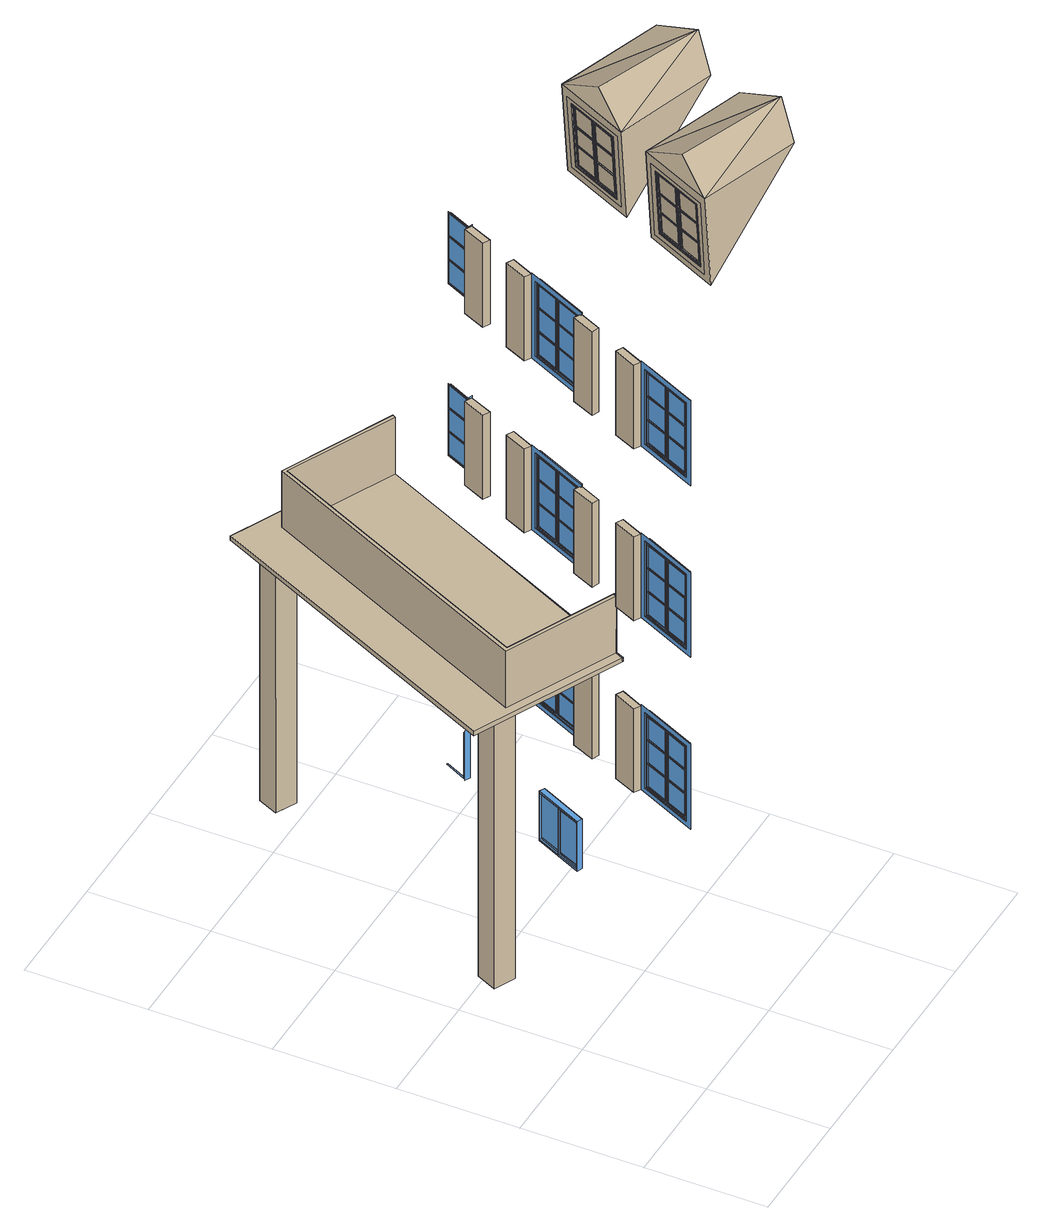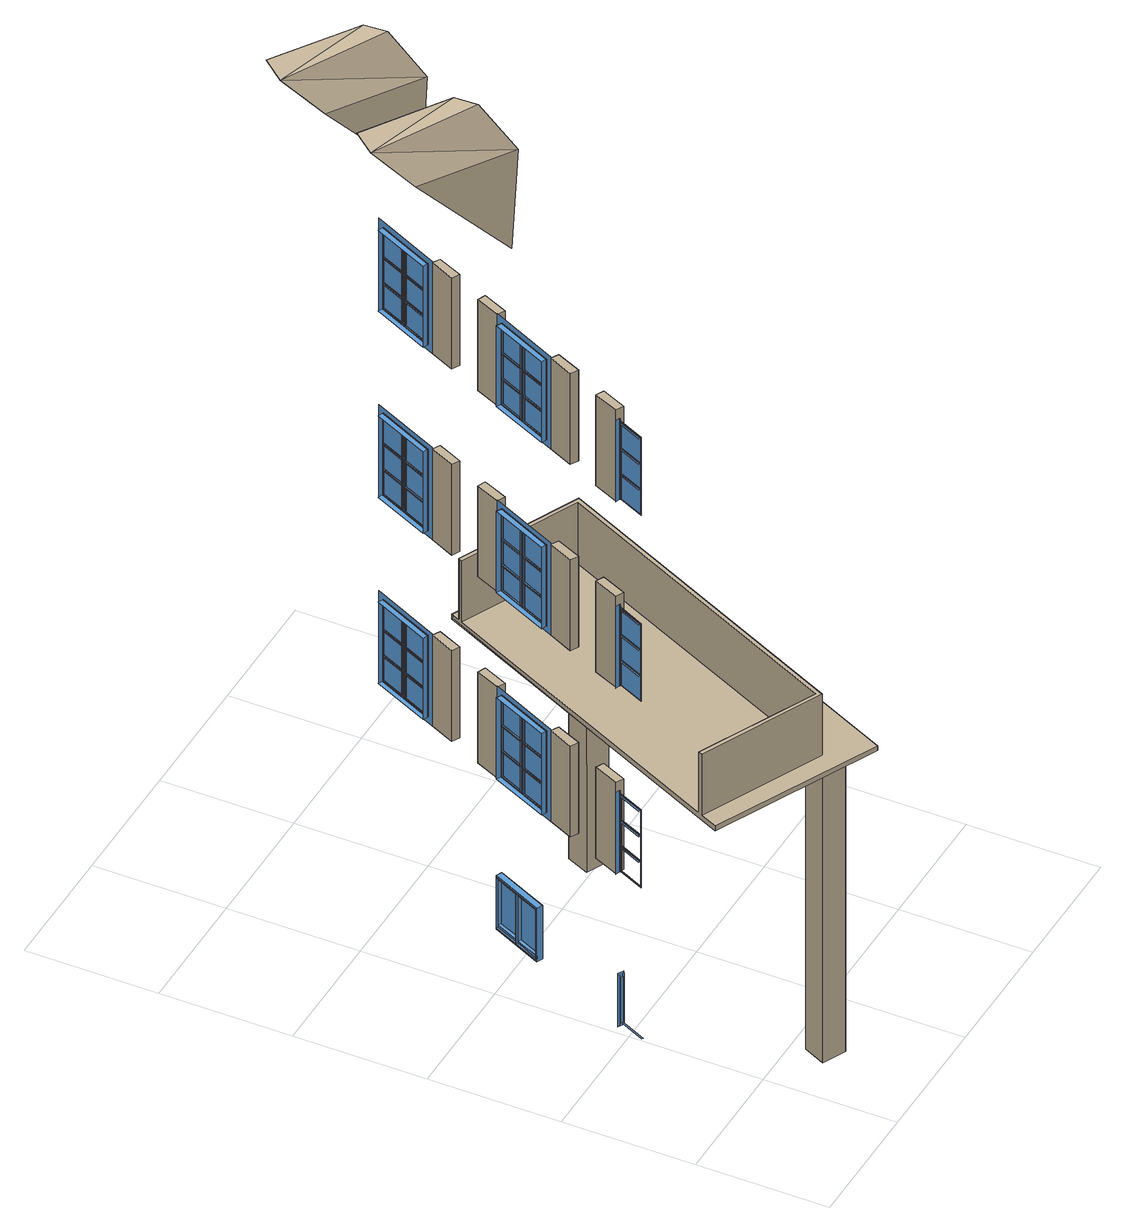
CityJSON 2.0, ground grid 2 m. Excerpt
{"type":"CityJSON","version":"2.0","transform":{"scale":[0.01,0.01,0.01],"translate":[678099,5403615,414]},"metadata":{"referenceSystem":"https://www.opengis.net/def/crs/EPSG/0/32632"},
"CityObjects":{
"building1":{"type":"Building","attributes":{"measuredHeight":18.85},"children":["building1-1","building1-2","building1-3","building1-4","building1-5","building1-6","building1-7","building1-8","building1-9","building1-10","building1-11","building1-12","building1-13","building1-14","building1-15","building1-16","building1-17","building1-18"],"geometry":[{"type":"MultiSurface","lod":"3","boundaries":[[[0,1,2,3]],[[4,5,6,7]],[[8,9,10,11]],[[12,13,14,15]],[[16,17,18,19]],[[20,21,22,23]],[[24,25,26,27]],[[28,29,30,31]],[[1,32,33,2]],[[34,35,36,37]],[[5,38,39,6]],[[13,40,41,14]],[[9,42,43,10]],[[17,44,45,18]],[[25,46,47,26]],[[21,48,49,22]],[[29,50,51,30]],[[4,52,53,54]],[[55,56,57,58]],[[0,59,60,61]],[[16,62,63,64]],[[8,65,66,67]],[[12,68,69,70]],[[28,71,72,73]],[[20,74,75,76]],[[24,77,78,79]],[[80,81,82,83],[36,84,85,37],[86,7,6,39],[87,3,2,33]],[[88,89,90,91],[43,92,11,10],[93,19,18,45],[94,15,14,41]],[[95,96,97,98],[49,99,23,22],[100,31,30,51],[101,27,26,47]],[[52,4,7,86]],[[56,55,85,84]],[[59,0,3,87]],[[62,16,19,93]],[[65,8,11,92]],[[68,12,15,94]],[[71,28,31,100]],[[74,20,23,99]],[[77,24,27,101]],[[34,55,56,35]],[[38,5,4,52]],[[32,1,0,59]],[[9,8,65,42]],[[44,17,16,62]],[[40,13,12,68]],[[21,20,74,48]],[[50,29,28,71]],[[46,25,24,77]],[[32,1,102,103]],[[35,34,104,105]],[[38,5,106,107]],[[40,13,108,109]],[[42,9,110,111]],[[44,17,112,113]],[[46,25,114,115]],[[48,21,116,117]],[[50,29,118,119]],[[120,121,122,123]],[[124,125,126,127]],[[128,129,130,131]],[[132,133,134,135]],[[136,137,138,139]],[[140,141,142,143]],[[38,52,86,39]],[[32,59,87,33]],[[35,56,84,36]],[[44,62,93,45]],[[40,68,94,41]],[[42,65,92,43]],[[50,71,100,51]],[[46,77,101,47]],[[48,74,99,49]],[[59,32,103,60]],[[56,35,105,57]],[[52,38,107,53]],[[68,40,109,69]],[[65,42,111,66]],[[62,44,113,63]],[[77,46,115,78]],[[74,48,117,75]],[[71,50,119,72]],[[144,145,146,147]],[[148,149,150,151]],[[152,153,154,155]],[[156,157,158,159]],[[160,161,162,163]],[[164,165,166,167]],[[168,169,170,171]],[[172,173,174,175]],[[176,177,178,179]],[[153,152,180,181]],[[149,148,182,183]],[[145,144,184,185]],[[165,164,186,187]],[[161,160,188,189]],[[157,156,190,191]],[[177,176,192,193]],[[173,172,194,195]],[[169,168,196,197]],[[133,132,198,199]],[[137,136,200,201]],[[141,140,202,203]],[[121,120,132,133],[204,205,206,207],[80,83,82,81]],[[125,124,136,137],[208,209,210,211],[88,91,90,89]],[[129,128,140,141],[212,213,214,215],[95,98,97,96]],[[216,217,218,219],[198,123,122,199]],[[220,221,222,223],[200,127,126,201]],[[224,225,226,227],[202,131,130,203]],[[121,120,228,229]],[[125,124,230,231]],[[129,128,232,233]],[[149,234,235,150]],[[153,236,237,154]],[[145,238,239,146]],[[161,240,241,162]],[[165,242,243,166]],[[157,244,245,158]],[[173,246,247,174]],[[177,248,249,178]],[[169,250,251,170]],[[152,252,253,180]],[[144,254,255,184]],[[148,256,257,182]],[[164,258,259,186]],[[156,260,261,190]],[[160,262,263,188]],[[176,264,265,192]],[[168,266,267,196]],[[172,268,269,194]],[[254,144,147,270]],[[256,148,151,271]],[[252,152,155,272]],[[260,156,159,273]],[[262,160,163,274]],[[258,164,167,275]],[[266,168,171,276]],[[268,172,175,277]],[[264,176,179,278]],[[204,207,206,205],[235,271,151,150],[270,147,146,239],[272,155,154,237]],[[208,211,210,209],[241,274,163,162],[273,159,158,245],[275,167,166,243]],[[212,215,214,213],[247,277,175,174],[276,171,170,251],[278,179,178,249]],[[149,148,256,234]],[[238,145,144,254]],[[236,153,152,252]],[[161,160,262,240]],[[244,157,156,260]],[[242,165,164,258]],[[173,172,268,246]],[[250,169,168,266]],[[248,177,176,264]],[[236,153,181,279]],[[234,149,183,280]],[[238,145,185,281]],[[242,165,187,282]],[[240,161,189,283]],[[244,157,191,284]],[[248,177,193,285]],[[246,173,195,286]],[[250,169,197,287]],[[234,256,271,235]],[[238,254,270,239]],[[236,252,272,237]],[[240,262,274,241]],[[244,260,273,245]],[[242,258,275,243]],[[246,268,277,247]],[[250,266,276,251]],[[248,264,278,249]],[[252,236,279,253]],[[256,234,280,257]],[[254,238,281,255]],[[258,242,282,259]],[[262,240,283,263]],[[260,244,284,261]],[[264,248,285,265]],[[268,246,286,269]],[[266,250,287,267]],[[121,133,199,122]],[[125,137,201,126]],[[129,141,203,130]],[[133,121,229,134]],[[137,125,231,138]],[[141,129,233,142]],[[288,289,290,291]],[[292,293,294,295]],[[296,297,298,299]],[[300,301,302,303]],[[289,288,304,305]],[[293,292,306,307]],[[297,296,308,309]],[[310,311,312,313]],[[314,315,316,317]],[[318,319,320,321]],[[322,323,324,325]],[[326,327,328,329]],[[330,331,332,333]],[[334,335,336,337]],[[338,339,340,341]],[[342,343,344,345]],[[346,347,348,349]],[[350,351,352,353]],[[315,314,354,355]],[[319,318,356,357]],[[311,310,358,359]],[[327,326,360,361]],[[331,330,362,363]],[[323,322,364,365]],[[339,338,366,367]],[[343,342,368,369]],[[335,334,370,371]],[[372,373,374,375]],[[301,376,377,302]],[[315,378,379,316]],[[311,380,381,312]],[[319,382,383,320]],[[327,384,385,328]],[[323,386,387,324]],[[331,388,389,332]],[[339,390,391,340]],[[335,392,393,336]],[[343,394,395,344]],[[351,396,397,352]],[[353,398,399,350]],[[318,400,401,356]],[[310,402,403,358]],[[314,404,405,354]],[[330,406,407,362]],[[322,408,409,364]],[[326,410,411,360]],[[342,412,413,368]],[[334,414,415,370]],[[338,416,417,366]],[[374,418,419,375],[350,399,396,351]],[[420,300,303,421]],[[373,422,418,374]],[[397,352,353,398]],[[301,300,420,376],[398,397,352,353]],[[423,424,425,426],[381,427,313,312],[428,321,320,383],[429,317,316,379]],[[430,431,432,433],[387,434,325,324],[435,333,332,389],[436,329,328,385]],[[437,438,439,440],[393,441,337,336],[442,345,344,395],[443,341,340,391]],[[400,318,321,428]],[[402,310,313,427]],[[404,314,317,429]],[[406,330,333,435]],[[408,322,325,434]],[[410,326,329,436]],[[412,342,345,442]],[[414,334,337,441]],[[416,338,341,443]],[[311,310,402,380]],[[382,319,318,400]],[[378,315,314,404]],[[323,322,408,386]],[[388,331,330,406]],[[384,327,326,410]],[[335,334,414,392]],[[394,343,342,412]],[[390,339,338,416]],[[378,315,355,444]],[[380,311,359,445]],[[382,319,357,446]],[[384,327,361,447]],[[386,323,365,448]],[[388,331,363,449]],[[390,339,367,450]],[[392,335,371,451]],[[394,343,369,452]],[[453,454,346,347],[302,377,455,456,457,458,421,303]],[[459,372,375,419]],[[289,460,461,290]],[[293,462,463,294]],[[297,464,465,298]],[[349,466,454,346]],[[458,455,377,421]],[[376,420,421,377]],[[288,467,468,304]],[[292,469,470,306]],[[296,471,472,308]],[[473,474,455,458]],[[475,466,349,348],[476,422,373,372,459,477,478,479]],[[382,400,428,383]],[[378,404,429,379]],[[380,402,427,381]],[[388,406,435,389]],[[384,410,436,385]],[[386,408,434,387]],[[394,412,442,395]],[[390,416,443,391]],[[392,414,441,393]],[[398,397,396,399]],[[404,378,444,405]],[[402,380,445,403]],[[400,382,446,401]],[[410,384,447,411]],[[408,386,448,409]],[[406,388,449,407]],[[416,390,450,417]],[[414,392,451,415]],[[412,394,452,413]],[[480,481,482,483]],[[459,419,418,422]],[[484,485,486,487]],[[488,489,490,491]],[[492,493,494,495]],[[496,497,498,499]],[[500,501,502,503]],[[504,505,506,507]],[[508,509,510,511]],[[512,513,514,515]],[[516,517,518,519]],[[476,520,521,477]],[[422,476,477,459]],[[493,492,522,523]],[[489,488,524,525]],[[485,484,526,527]],[[505,504,528,529]],[[501,500,530,531]],[[497,496,532,533]],[[517,516,534,535]],[[513,512,536,537]],[[509,508,538,539]],[[475,348,347,453]],[[467,288,291,540]],[[469,292,295,541]],[[471,296,299,542]],[[460,289,288,467],[543,544,545,546],[423,426,425,424]],[[462,293,292,469],[547,548,549,550],[430,433,432,431]],[[464,297,296,471],[551,552,553,554],[437,440,439,438]],[[555,556,557,558],[291,290,461,540]],[[559,560,561,562],[295,294,463,541]],[[563,564,565,566],[299,298,465,542]],[[474,567,456,455]],[[460,289,305,568]],[[462,293,307,569]],[[464,297,309,570]],[[480,571,572,481]],[[481,572,573,482]],[[574,571,480,483]],[[489,575,576,490]],[[493,577,578,494]],[[485,579,580,486]],[[501,581,582,502]],[[505,583,584,506]],[[497,585,586,498]],[[513,587,588,514]],[[517,589,590,518]],[[509,591,592,510]],[[476,479,593,520]],[[594,473,458,457]],[[492,595,596,522]],[[484,597,598,526]],[[488,599,600,524]],[[504,601,602,528]],[[496,603,604,532]],[[500,605,606,530]],[[516,607,608,534]],[[508,609,610,538]],[[512,611,612,536]],[[567,474,473,594],[571,572,481,480]],[[573,482,483,574,613,521,520,593]],[[543,546,545,544],[576,614,491,490],[615,487,486,580],[616,495,494,578]],[[547,550,549,548],[582,617,503,502],[618,499,498,586],[619,507,506,584]],[[551,554,553,552],[588,620,515,514],[621,511,510,592],[622,519,518,590]],[[597,484,487,615]],[[599,488,491,614]],[[595,492,495,616]],[[603,496,499,618]],[[605,500,503,617]],[[601,504,507,619]],[[609,508,511,621]],[[611,512,515,620]],[[607,516,519,622]],[[489,488,599,575]],[[579,485,484,597]],[[577,493,492,595]],[[501,500,605,581]],[[585,497,496,603]],[[583,505,504,601]],[[513,512,611,587]],[[591,509,508,609]],[[589,517,516,607]],[[478,477,521,613]],[[577,493,523,623]],[[575,489,525,624]],[[579,485,527,625]],[[583,505,529,626]],[[581,501,531,627]],[[585,497,533,628]],[[589,517,535,629]],[[587,513,537,630]],[[591,509,539,631]],[[567,594,457,456]],[[573,572,571,574]],[[575,599,614,576]],[[579,597,615,580]],[[577,595,616,578]],[[581,605,617,582]],[[585,603,618,586]],[[583,601,619,584]],[[587,611,620,588]],[[591,609,621,592]],[[589,607,622,590]],[[453,454,466,475]],[[595,577,623,596]],[[599,575,624,600]],[[597,579,625,598]],[[601,583,626,602]],[[605,581,627,606]],[[603,585,628,604]],[[607,589,629,608]],[[611,587,630,612]],[[609,591,631,610]],[[479,478,613,574,573,593]],[[460,467,540,461]],[[462,469,541,463]],[[464,471,542,465]],[[467,460,568,468]],[[469,462,569,470]],[[471,464,570,472]],[[632,633,634,635]],[[636,637,638,639]],[[640,641,642,643]],[[633,632,644,645]],[[637,636,646,647]],[[641,640,648,649]],[[650,651,652,653]],[[654,655,656,657]],[[658,659,660,661]],[[662,663,664,665]],[[666,667,668,669]],[[670,671,672,673]],[[674,675,676,677]],[[678,679,680,681]],[[682,683,684,685]],[[655,654,686,687]],[[659,658,688,689]],[[651,650,690,691]],[[667,666,692,693]],[[671,670,694,695]],[[663,662,696,697]],[[679,678,698,699]],[[683,682,700,701]],[[675,674,702,703]],[[704,705,706,707]],[[708,709,710,711]],[[712,713,714,715]],[[716,717,718,719]],[[655,720,721,656]],[[651,722,723,652]],[[659,724,725,660]],[[667,726,727,668]],[[663,728,729,664]],[[671,730,731,672]],[[679,732,733,680]],[[675,734,735,676]],[[683,736,737,684]],[[658,738,739,688]],[[650,740,741,690]],[[654,742,743,686]],[[670,744,745,694]],[[662,746,747,696]],[[666,748,749,692]],[[682,750,751,700]],[[674,752,753,702]],[[678,754,755,698]],[[705,756,757,706]],[[738,658,661,758]],[[740,650,653,759]],[[742,654,657,760]],[[744,670,673,761]],[[746,662,665,762]],[[748,666,669,763]],[[750,682,685,764]],[[752,674,677,765]],[[754,678,681,766]],[[767,768,769,770],[723,759,653,652],[758,661,660,725],[760,657,656,721]],[[771,772,773,774],[729,762,665,664],[761,673,672,731],[763,669,668,727]],[[775,776,777,778],[735,765,677,676],[764,685,684,737],[766,681,680,733]],[[651,650,740,722]],[[724,659,658,738]],[[720,655,654,742]],[[663,662,746,728]],[[730,671,670,744]],[[726,667,666,748]]],"semantics":{"surfaces":[{"type":"Window"}],"values":[0,0,0,0,0,0,0,0,0,0,0,0,0,0,0,0,0,0,0,0,0,0,0,0,0,0,0,0,0,0,0,0,0,0,0,0,0,0,0,0,0,0,0,0,0,0,0,0,0,0,0,0,0,0,0,0,0,0,0,0,0,0,0,0,0,0,0,0,0,0,0,0,0,0,0,0,0,0,0,0,0,0,0,0,0,0,0,0,0,0,0,0,0,0,0,0,0,0,0,0,0,0,0,0,0,0,0,0,0,0,0,0,0,0,0,0,0,0,0,0,0,0,0,0,0,0,0,0,0,0,0,0,0,0,0,0,0,0,0,0,0,0,0,0,0,0,0,0,0,0,0,0,0,0,0,0,0,0,0,0,0,0,0,0,0,0,0,0,0,0,0,0,0,0,0,0,0,0,0,0,0,0,0,0,0,0,0,0,0,0,0,0,0,0,0,0,0,0,0,0,0,0,0,0,0,0,0,0,0,0,0,0,0,0,0,0,0,0,0,0,0,0,0,0,0,0,0,0,0,0,0,0,0,0,0,0,0,0,0,0,0,0,0,0,0,0,0,0,0,0,0,0,0,0,0,0,0,0,0,0,0,0,0,0,0,0,0,0,0,0,0,0,0,0,0,0,0,0,0,0,0,0,0,0,0,0,0,0,0,0,0,0,0,0,0,0,0,0,0,0,0,0,0,0,0,0,0,0,0,0,0,0,0,0,0,0,0,0,0,0,0,0,0,0,0,0,0,0,0,0,0,0,0,0,0,0,0,0,0,0,0,0,0,0,0,0,0,0,0,0,0,0,0,0,0,0,0,0,0,0,0,0,0,0,0,0,0,0,0,0,0,0,0,0,0,0,0,0,0,0,0,0,0,0,0,0,0,0,0,0,0,0,0,0,0,0,0,0,0,0,0,0,0,0,0,0,0,0,0,0,0,0,0,0,0,0,0,0,0,0,0,0,0,0,0,0,0,0,0,0,0,0,0,0,0,0,0,0,0,0,0,0,0,0,0,0,0,0,0,0,0,0,0,0,0,0,0,0,0,0,0,0,0,0,0,0,0,0,0,0,0,0,0,0,0,0,0,0,0,0,0,0,0]}}]},
"building1-1":{"type":"BuildingInstallation","attributes":{"@cityeditor:layer":"Unclassified.LoD3","klumMaterialClass":"Conglomerate","klumMaterialIndex":"K004"},"parents":["building1"],"geometry":[{"type":"MultiSurface","lod":"3","boundaries":[[[779,780,781,782]],[[783,784,785,786]],[[787,788,789,782,781,784,783,790]],[[787,790,789,788]],[[786,785,780,779]],[[780,785,784,781]]]}]},
"building1-2":{"type":"BuildingInstallation","attributes":{"materialClass":"Wood","materialName":"PaintedWood","materialUncertainty":0.3},"parents":["building1"],"geometry":[{"type":"MultiSurface","lod":"3","boundaries":[[[791,792,793,223]],[[223,794,795,791]],[[792,796,797,793]],[[793,797,794,223]],[[796,795,794,797]],[[791,795,796,792]]]}]},
"building1-3":{"type":"BuildingInstallation","attributes":{"materialClass":"Wood","materialName":"PaintedWood","materialUncertainty":0.3},"parents":["building1"],"geometry":[{"type":"MultiSurface","lod":"3","boundaries":[[[798,799,800,219]],[[219,801,802,798]],[[799,803,804,800]],[[800,804,801,219]],[[803,802,801,804]],[[798,802,803,799]]]}]},
"building1-4":{"type":"BuildingInstallation","attributes":{"materialClass":"Wood","materialName":"PaintedWood","materialUncertainty":0.3},"parents":["building1"],"geometry":[{"type":"MultiSurface","lod":"3","boundaries":[[[805,806,807,227]],[[227,808,809,805]],[[806,810,811,807]],[[807,811,808,227]],[[810,809,808,811]],[[805,809,810,806]]]}]},
"building1-5":{"type":"BuildingInstallation","parents":["building1"],"geometry":[{"type":"MultiSurface","lod":"3","boundaries":[[[812,813,814]],[[815,816,814]],[[817,818,819,820],[821,822,823,824]],[[812,825,826]],[[827,828,821,824]],[[829,815,812,826],[820,819,818,817]],[[830,827,824,823]],[[831,830,823,822]],[[814,813,815]],[[812,815,813]],[[814,825,816]],[[816,815,829]],[[828,831,822,821]],[[814,825,812]],[[814,812,815]],[[830,831,828,827],[832,833,834,835],[836,837,838,839]],[[827,830,840,841]],[[828,827,841,842]],[[831,828,842,843]],[[830,831,843,840]],[[832,835,834,833],[844,845,846,847],[848,849,850,851],[852,853,854,855]],[[856,857,858,859]],[[860,861,862,863]],[[864,856,859,865]],[[861,866,867,862]],[[857,868,869,858]],[[870,871,872,873]],[[871,874,875,872]],[[876,870,873,877]],[[868,864,865,869]],[[874,876,877,875]],[[878,860,863,879]],[[866,878,879,867]],[[836,839,838,837],[880,881,882,883],[884,885,886,887],[888,889,890,891]],[[892,893,894,895]],[[893,896,897,894]],[[898,899,900,901]],[[902,898,901,903]],[[896,904,905,897]],[[906,907,908,909]],[[907,910,911,908]],[[910,912,913,911]],[[899,914,915,900]],[[914,902,903,915]],[[912,906,909,913]],[[904,892,895,905]],[[906,907,910,912]],[[892,893,896,904]],[[898,899,914,902]],[[904,896,881,880]],[[902,914,885,884]],[[892,904,880,883]],[[896,893,882,881]],[[907,906,891,890]],[[898,902,884,887]],[[899,898,887,886]],[[912,910,889,888]],[[914,899,886,885]],[[910,907,890,889]],[[906,912,888,891]],[[893,892,883,882]],[[868,864,856,857]],[[874,876,870,871]],[[878,860,861,866]],[[876,874,847,846]],[[874,871,844,847]],[[861,860,850,849]],[[864,868,855,854]],[[857,856,853,852]],[[856,864,854,853]],[[870,876,846,845]],[[878,866,848,851]],[[871,870,845,844]],[[866,861,849,848]],[[868,857,852,855]],[[860,878,851,850]]]}]},
"building1-6":{"type":"BuildingInstallation","attributes":{"materialClass":"Wood","materialName":"PaintedWood","materialUncertainty":0.3},"parents":["building1"],"geometry":[{"type":"MultiSurface","lod":"3","boundaries":[[[559,916,917,918]],[[918,919,920,559]],[[916,921,922,917]],[[917,922,919,918]],[[921,920,919,922]],[[559,920,921,916]]]}]},
"building1-7":{"type":"BuildingInstallation","attributes":{"materialClass":"Wood","materialName":"PaintedWood","materialUncertainty":0.3},"parents":["building1"],"geometry":[{"type":"MultiSurface","lod":"3","boundaries":[[[555,923,924,925]],[[925,926,927,555]],[[923,928,929,924]],[[924,929,926,925]],[[928,927,926,929]],[[555,927,928,923]]]}]},
"building1-8":{"type":"BuildingInstallation","attributes":{"materialClass":"Wood","materialName":"PaintedWood","materialUncertainty":0.3},"parents":["building1"],"geometry":[{"type":"MultiSurface","lod":"3","boundaries":[[[563,930,931,932]],[[932,933,934,563]],[[930,935,936,931]],[[931,936,933,932]],[[935,934,933,936]],[[563,934,935,930]]]}]},
"building1-9":{"type":"BuildingInstallation","attributes":{"@cityeditor:layer":"Unclassified.LoD3","klumMaterialClass":"Wood","klumMaterialIndex":"L001","materialUncertainty":0.3},"parents":["building1"],"geometry":[{"type":"MultiSurface","lod":"3","boundaries":[[[937,938,939,940]],[[941,942,943,944,945,946,947,948,949,950,951,952]],[[952,940,939,951]],[[942,938,937,941]],[[941,937,940,952],[953,954,790,789,955,956,957,958]],[[943,959,960,950,951,939,938,942]],[[787,961,962,788]],[[790,954,955,789]],[[789,788,962,955]],[[954,961,787,790]]]}]},
"building1-10":{"type":"BuildingInstallation","attributes":{"@cityeditor:layer":"Unclassified.LoD3","materialUncertainty":1},"parents":["building1"],"geometry":[{"type":"MultiSurface","lod":"3","boundaries":[[[947,963,964,946]],[[960,965,949,950]],[[959,966,965,960]],[[963,967,968,964]],[[964,968,945,946]],[[943,944,966,959]],[[947,948,967,963]],[[945,968,967,948,949,965,966,944]]]}]},
"building1-11":{"type":"BuildingInstallation","attributes":{"materialClass":"Wood","materialName":"PaintedWood","materialUncertainty":0.3},"parents":["building1"],"geometry":[{"type":"MultiSurface","lod":"3","boundaries":[[[969,970,971,562]],[[562,972,973,969]],[[970,974,975,971]],[[971,975,972,562]],[[974,973,972,975]],[[969,973,974,970]]]}]},
"building1-12":{"type":"BuildingInstallation","attributes":{"materialClass":"Wood","materialName":"PaintedWood","materialUncertainty":0.3},"parents":["building1"],"geometry":[{"type":"MultiSurface","lod":"3","boundaries":[[[976,977,978,566]],[[566,979,980,976]],[[977,981,982,978]],[[978,982,979,566]],[[981,980,979,982]],[[976,980,981,977]]]}]},
"building1-13":{"type":"BuildingInstallation","attributes":{"materialClass":"Wood","materialName":"PaintedWood","materialUncertainty":0.3},"parents":["building1"],"geometry":[{"type":"MultiSurface","lod":"3","boundaries":[[[983,984,985,558]],[[558,986,987,983]],[[984,988,989,985]],[[985,989,986,558]],[[988,987,986,989]],[[983,987,988,984]]]}]},
"building1-14":{"type":"BuildingInstallation","parents":["building1"],"geometry":[{"type":"MultiSurface","lod":"3","boundaries":[[[990,991,992]],[[993,994,992]],[[995,996,997,998],[999,1000,1001,1002]],[[990,1003,1004]],[[1005,1006,999,1002]],[[1007,993,990,1004],[998,997,996,995]],[[1008,1005,1002,1001]],[[1009,1008,1001,1000]],[[992,991,993]],[[990,993,991]],[[992,1003,994]],[[994,993,1007]],[[1006,1009,1000,999]],[[992,1003,990]],[[992,990,993]],[[1008,1009,1006,1005],[1010,1011,1012,1013],[1014,1015,1016,1017]],[[1005,1008,1018,1019]],[[1006,1005,1019,1020]],[[1009,1006,1020,1021]],[[1008,1009,1021,1018]],[[1010,1013,1012,1011],[1022,1023,1024,1025],[1026,1027,1028,1029],[1030,1031,1032,1033]],[[1034,1035,1036,1037]],[[1038,1039,1040,1041]],[[1042,1034,1037,1043]],[[1039,1044,1045,1040]],[[1035,1046,1047,1036]],[[1048,1049,1050,1051]],[[1049,1052,1053,1050]],[[1054,1048,1051,1055]],[[1046,1042,1043,1047]],[[1052,1054,1055,1053]],[[1056,1038,1041,1057]],[[1044,1056,1057,1045]],[[1014,1017,1016,1015],[1058,1059,1060,1061],[1062,1063,1064,1065],[1066,1067,1068,1069]],[[1070,1071,1072,1073]],[[1071,1074,1075,1072]],[[1076,1077,1078,1079]],[[1080,1076,1079,1081]],[[1074,1082,1083,1075]],[[1084,1085,1086,1087]],[[1085,1088,1089,1086]],[[1088,1090,1091,1089]],[[1077,1092,1093,1078]],[[1092,1080,1081,1093]],[[1090,1084,1087,1091]],[[1082,1070,1073,1083]],[[1084,1085,1088,1090]],[[1070,1071,1074,1082]],[[1076,1077,1092,1080]],[[1082,1074,1059,1058]],[[1080,1092,1063,1062]],[[1070,1082,1058,1061]],[[1074,1071,1060,1059]],[[1085,1084,1069,1068]],[[1076,1080,1062,1065]],[[1077,1076,1065,1064]],[[1090,1088,1067,1066]],[[1092,1077,1064,1063]],[[1088,1085,1068,1067]],[[1084,1090,1066,1069]],[[1071,1070,1061,1060]],[[1046,1042,1034,1035]],[[1052,1054,1048,1049]],[[1056,1038,1039,1044]],[[1054,1052,1025,1024]],[[1052,1049,1022,1025]],[[1039,1038,1028,1027]],[[1042,1046,1033,1032]],[[1035,1034,1031,1030]],[[1034,1042,1032,1031]],[[1048,1054,1024,1023]],[[1056,1044,1026,1029]],[[1049,1048,1023,1022]],[[1044,1039,1027,1026]],[[1046,1035,1030,1033]],[[1038,1056,1029,1028]]]}]},
"building1-15":{"type":"BuildingInstallation","attributes":{"@cityeditor:layer":"Unclassified.LoD3","klumMaterialClass":"Conglomerate","klumMaterialIndex":"K004"},"parents":["building1"],"geometry":[{"type":"MultiSurface","lod":"3","boundaries":[[[958,1094,1095,953]],[[956,1096,1097,957]],[[1096,1095,1094,1097]],[[957,1097,1094,958]],[[954,961,962,955]],[[1095,1096,956,955,962,961,954,953]]]}]},
"building1-16":{"type":"BuildingInstallation","attributes":{"materialClass":"Wood","materialName":"PaintedWood","materialUncertainty":0.3},"parents":["building1"],"geometry":[{"type":"MultiSurface","lod":"3","boundaries":[[[1098,1099,1100,1101]],[[1101,1102,1103,1098]],[[1099,1104,1105,1100]],[[1100,1105,1102,1101]],[[1104,1103,1102,1105]],[[1098,1103,1104,1099]]]}]},
"building1-17":{"type":"BuildingInstallation","attributes":{"materialClass":"Wood","materialName":"PaintedWood","materialUncertainty":0.3},"parents":["building1"],"geometry":[{"type":"MultiSurface","lod":"3","boundaries":[[[1106,1107,1108,1109]],[[1109,1110,1111,1106]],[[1107,1112,1113,1108]],[[1108,1113,1110,1109]],[[1112,1111,1110,1113]],[[1106,1111,1112,1107]]]}]},
"building1-18":{"type":"BuildingInstallation","attributes":{"materialClass":"Wood","materialName":"PaintedWood","materialUncertainty":0.3},"parents":["building1"],"geometry":[{"type":"MultiSurface","lod":"3","boundaries":[[[1114,1115,1116,1117]],[[1117,1118,1119,1114]],[[1115,1120,1121,1116]],[[1116,1121,1118,1117]],[[1120,1119,1118,1121]],[[1114,1119,1120,1115]]]}]}
},
"vertices":[
[210,139,713],[210,139,671],[209,140,671],[209,140,713],[210,139,757],[210,139,715],[209,140,715],[209,140,757],[210,139,1121],[210,139,1079],[209,140,1079],[209,140,1121],[210,139,1033],[210,139,991],[209,140,991],[209,140,1033],[210,139,1077],[210,139,1035],[209,140,1035],[209,140,1077],[210,139,481],[210,139,439],[209,140,439],[209,140,481],[210,139,393],[210,139,351],[209,140,351],[209,140,393],[210,139,437],[210,139,395],[209,140,395],[209,140,437],[227,176,671],[226,176,671],[210,139,759],[227,176,759],[226,176,759],[209,140,759],[227,176,715],[226,176,715],[227,176,991],[226,176,991],[227,176,1079],[226,176,1079],[227,176,1035],[226,176,1035],[227,176,351],[226,176,351],[227,176,439],[226,176,439],[227,176,395],[226,176,395],[227,176,757],[229,175,757],[212,139,757],[210,139,801],[227,176,801],[229,175,801],[212,139,801],[227,176,713],[229,175,713],[212,139,713],[227,176,1077],[229,175,1077],[212,139,1077],[227,176,1121],[229,175,1121],[212,139,1121],[227,176,1033],[229,175,1033],[212,139,1033],[227,176,437],[229,175,437],[212,139,437],[227,176,481],[229,175,481],[212,139,481],[227,176,393],[229,175,393],[212,139,393],[208,138,669],[208,138,803],[227,178,803],[227,178,669],[226,176,801],[209,140,801],[226,176,757],[226,176,713],[208,138,989],[208,138,1123],[227,178,1123],[227,178,989],[226,176,1121],[226,176,1077],[226,176,1033],[208,138,349],[208,138,483],[227,178,483],[227,178,349],[226,176,481],[226,176,437],[226,176,393],[212,139,671],[229,175,671],[212,139,759],[229,175,759],[212,139,715],[229,175,715],[212,139,991],[229,175,991],[212,139,1079],[229,175,1079],[212,139,1035],[229,175,1035],[212,139,351],[229,175,351],[212,139,439],[229,175,439],[212,139,395],[229,175,395],[207,136,666],[248,223,666],[247,224,666],[206,136,666],[207,136,986],[248,223,986],[247,224,986],[206,136,986],[207,136,346],[248,223,346],[247,224,346],[206,136,346],[207,136,806],[248,223,806],[255,220,806],[214,133,806],[207,136,1125],[248,223,1125],[255,220,1125],[214,133,1125],[207,136,486],[248,223,486],[255,220,486],[214,133,486],[230,182,757],[230,182,715],[229,182,715],[229,182,757],[230,182,801],[230,182,759],[229,182,759],[229,182,801],[230,182,713],[230,182,671],[229,182,671],[229,182,713],[230,182,1077],[230,182,1035],[229,182,1035],[229,182,1077],[230,182,1121],[230,182,1079],[229,182,1079],[229,182,1121],[230,182,1033],[230,182,991],[229,182,991],[229,182,1033],[230,182,437],[230,182,395],[229,182,395],[229,182,437],[230,182,481],[230,182,439],[229,182,439],[229,182,481],[230,182,393],[230,182,351],[229,182,351],[229,182,393],[232,181,713],[232,181,671],[232,181,801],[232,181,759],[232,181,757],[232,181,715],[232,181,1033],[232,181,991],[232,181,1121],[232,181,1079],[232,181,1077],[232,181,1035],[232,181,393],[232,181,351],[232,181,481],[232,181,439],[232,181,437],[232,181,395],[206,136,806],[247,224,806],[206,136,1125],[247,224,1125],[206,136,486],[247,224,486],[228,181,669],[247,221,669],[247,221,803],[228,181,803],[228,181,989],[247,221,989],[247,221,1123],[228,181,1123],[228,181,349],[247,221,349],[247,221,483],[228,181,483],[202,127,657],[202,127,815],[251,232,815],[251,232,657],[202,127,977],[202,127,1135],[251,232,1135],[251,232,977],[202,127,337],[202,127,495],[251,232,495],[251,232,337],[214,133,666],[255,220,666],[214,133,986],[255,220,986],[214,133,346],[255,220,346],[247,218,759],[246,219,759],[247,218,671],[246,219,671],[247,218,715],[246,219,715],[247,218,1079],[246,219,1079],[247,218,991],[246,219,991],[247,218,1035],[246,219,1035],[247,218,439],[246,219,439],[247,218,351],[246,219,351],[247,218,395],[246,219,395],[247,218,713],[249,217,713],[247,218,757],[249,217,757],[247,218,801],[249,217,801],[247,218,1033],[249,217,1033],[247,218,1077],[249,217,1077],[247,218,1121],[249,217,1121],[247,218,393],[249,217,393],[247,218,437],[249,217,437],[247,218,481],[249,217,481],[246,219,757],[246,219,801],[246,219,713],[246,219,1077],[246,219,1121],[246,219,1033],[246,219,437],[246,219,481],[246,219,393],[249,217,671],[249,217,759],[249,217,715],[249,217,991],[249,217,1079],[249,217,1035],[249,217,351],[249,217,439],[249,217,395],[315,367,1125],[315,367,986],[314,367,986],[314,367,1125],[315,367,486],[315,367,346],[314,367,346],[314,367,486],[315,367,806],[315,367,666],[314,367,666],[314,367,806],[317,367,178],[317,367,92],[315,368,92],[315,368,178],[322,363,1125],[322,363,986],[322,363,486],[322,363,346],[322,363,806],[322,363,666],[318,371,1121],[318,371,1079],[317,371,1079],[317,371,1121],[318,371,1033],[318,371,991],[317,371,991],[317,371,1033],[318,371,1077],[318,371,1035],[317,371,1035],[317,371,1077],[318,371,481],[318,371,439],[317,371,439],[317,371,481],[318,371,393],[318,371,351],[317,371,351],[317,371,393],[318,371,437],[318,371,395],[317,371,395],[317,371,437],[318,371,801],[318,371,759],[317,371,759],[317,371,801],[318,371,713],[318,371,671],[317,371,671],[317,371,713],[318,371,757],[318,371,715],[317,371,715],[317,371,757],[314,367,89],[314,367,181],[323,363,181],[323,363,89],[322,366,96],[322,366,174],[318,368,174],[318,368,96],[320,370,1033],[320,370,991],[320,370,1077],[320,370,1035],[320,370,1121],[320,370,1079],[320,370,393],[320,370,351],[320,370,437],[320,370,395],[320,370,481],[320,370,439],[320,370,713],[320,370,671],[320,370,757],[320,370,715],[320,370,801],[320,370,759],[324,364,92],[324,364,178],[322,365,178],[322,365,92],[335,405,92],[333,406,92],[335,407,991],[334,407,991],[335,407,1079],[334,407,1079],[335,407,1035],[334,407,1035],[335,407,351],[334,407,351],[335,407,439],[334,407,439],[335,407,395],[334,407,395],[335,407,671],[334,407,671],[335,407,759],[334,407,759],[335,407,715],[334,407,715],[339,401,174],[334,404,174],[334,404,96],[339,401,96],[335,407,1077],[337,406,1077],[335,407,1121],[337,406,1121],[335,407,1033],[337,406,1033],[335,407,437],[337,406,437],[335,407,481],[337,406,481],[335,407,393],[337,406,393],[335,407,757],[337,406,757],[335,407,801],[337,406,801],[335,407,713],[337,406,713],[339,403,178],[339,403,92],[335,405,178],[333,406,178],[342,402,178],[317,369,989],[317,369,1123],[335,409,1123],[335,409,989],[334,407,1121],[334,407,1077],[334,407,1033],[317,369,349],[317,369,483],[335,409,483],[335,409,349],[334,407,481],[334,407,437],[334,407,393],[317,369,669],[317,369,803],[335,409,803],[335,409,669],[334,407,801],[334,407,757],[334,407,713],[337,406,991],[337,406,1079],[337,406,1035],[337,406,351],[337,406,439],[337,406,395],[337,406,671],[337,406,759],[337,406,715],[352,447,181],[352,447,89],[333,407,92],[351,446,92],[351,446,178],[333,407,178],[342,402,92],[356,454,986],[355,455,986],[356,454,346],[355,455,346],[356,454,666],[355,455,666],[361,443,89],[356,454,1125],[363,451,1125],[356,454,486],[363,451,486],[356,454,806],[363,451,806],[335,406,178],[335,406,92],[361,443,181],[342,403,178],[342,403,92],[360,441,92],[360,441,178],[336,407,96],[336,407,174],[341,405,174],[341,405,96],[338,413,1077],[338,413,1035],[337,413,1035],[337,413,1077],[338,413,1121],[338,413,1079],[337,413,1079],[337,413,1121],[338,413,1033],[338,413,991],[337,413,991],[337,413,1033],[338,413,437],[338,413,395],[337,413,395],[337,413,437],[338,413,481],[338,413,439],[337,413,439],[337,413,481],[338,413,393],[338,413,351],[337,413,351],[337,413,393],[338,413,757],[338,413,715],[337,413,715],[337,413,757],[338,413,801],[338,413,759],[337,413,759],[337,413,801],[338,413,713],[338,413,671],[337,413,671],[337,413,713],[340,404,178],[340,404,92],[340,412,1033],[340,412,991],[340,412,1121],[340,412,1079],[340,412,1077],[340,412,1035],[340,412,393],[340,412,351],[340,412,481],[340,412,439],[340,412,437],[340,412,395],[340,412,713],[340,412,671],[340,412,801],[340,412,759],[340,412,757],[340,412,715],[355,455,1125],[355,455,486],[355,455,806],[336,412,989],[355,452,989],[355,452,1123],[336,412,1123],[336,412,349],[355,452,349],[355,452,483],[336,412,483],[336,412,669],[355,452,669],[355,452,803],[336,412,803],[310,358,977],[310,358,1135],[359,463,1135],[359,463,977],[310,358,337],[310,358,495],[359,463,495],[359,463,337],[310,358,657],[310,358,815],[359,463,815],[359,463,657],[354,445,92],[363,451,986],[363,451,346],[363,451,666],[353,444,96],[353,444,174],[358,442,174],[358,442,96],[355,449,1079],[354,450,1079],[355,449,991],[354,450,991],[355,449,1035],[354,450,1035],[355,449,439],[354,450,439],[355,449,351],[354,450,351],[355,449,395],[354,450,395],[355,449,759],[354,450,759],[355,449,671],[354,450,671],[355,449,715],[354,450,715],[358,442,178],[354,445,178],[355,449,1033],[357,449,1033],[355,449,1077],[357,449,1077],[355,449,1121],[357,449,1121],[355,449,393],[357,449,393],[355,449,437],[357,449,437],[355,449,481],[357,449,481],[355,449,713],[357,449,713],[355,449,757],[357,449,757],[355,449,801],[357,449,801],[358,442,92],[354,450,1121],[354,450,1077],[354,450,1033],[354,450,481],[354,450,437],[354,450,393],[354,450,801],[354,450,757],[354,450,713],[357,449,991],[357,449,1079],[357,449,1035],[357,449,351],[357,449,439],[357,449,395],[357,449,671],[357,449,759],[357,449,715],[423,597,806],[423,597,666],[422,598,666],[422,598,806],[423,597,1125],[423,597,986],[422,598,986],[422,598,1125],[423,597,486],[423,597,346],[422,598,346],[422,598,486],[430,595,806],[430,595,666],[430,595,1125],[430,595,986],[430,595,486],[430,595,346],[426,601,801],[426,601,759],[425,602,759],[425,602,801],[426,601,713],[426,601,671],[425,602,671],[425,602,713],[426,601,757],[426,601,715],[425,602,715],[425,602,757],[426,601,1121],[426,601,1079],[425,602,1079],[425,602,1121],[426,601,1033],[426,601,991],[425,602,991],[425,602,1033],[426,601,1077],[426,601,1035],[425,602,1035],[425,602,1077],[426,601,481],[426,601,439],[425,602,439],[425,602,481],[426,601,393],[426,601,351],[425,602,351],[425,602,393],[426,601,437],[426,601,395],[425,602,395],[425,602,437],[428,601,713],[428,601,671],[428,601,757],[428,601,715],[428,601,801],[428,601,759],[428,601,1033],[428,601,991],[428,601,1077],[428,601,1035],[428,601,1121],[428,601,1079],[428,601,393],[428,601,351],[428,601,437],[428,601,395],[428,601,481],[428,601,439],[428,605,178],[428,605,92],[426,606,92],[426,606,178],[426,605,89],[426,605,181],[434,600,181],[434,600,89],[433,604,96],[433,604,174],[429,606,174],[429,606,96],[435,601,92],[435,601,178],[433,603,178],[433,603,92],[443,638,671],[442,638,671],[443,638,759],[442,638,759],[443,638,715],[442,638,715],[443,638,991],[442,638,991],[443,638,1079],[442,638,1079],[443,638,1035],[442,638,1035],[443,638,351],[442,638,351],[443,638,439],[442,638,439],[443,638,395],[442,638,395],[443,638,757],[445,637,757],[443,638,801],[445,637,801],[443,638,713],[445,637,713],[443,638,1077],[445,637,1077],[443,638,1121],[445,637,1121],[443,638,1033],[445,637,1033],[443,638,437],[445,637,437],[443,638,481],[445,637,481],[443,638,393],[445,637,393],[446,642,92],[444,643,92],[442,638,757],[442,638,801],[442,638,713],[442,638,1077],[442,638,1121],[442,638,1033],[442,638,437],[442,638,481],[442,638,393],[424,600,669],[424,600,803],[443,640,803],[443,640,669],[424,600,989],[424,600,1123],[443,640,1123],[443,640,989],[424,600,349],[424,600,483],[443,640,483],[443,640,349],
[102,360,548],[102,360,47],[117,394,47],[117,394,548],[83,410,548],[83,410,47],[67,376,47],[67,376,548],[88,408,514],[107,399,514],[107,399,548],[88,408,548],
[269,270,977],[269,270,1133],[251,232,1133],[240,238,977],[257,276,977],[257,276,1133],[240,238,1133],
[269,270,657],[269,270,813],[251,232,813],[240,238,657],[257,276,657],[257,276,813],[240,238,813],
[269,270,337],[269,270,493],[251,232,493],[240,238,337],[257,276,337],[257,276,493],[240,238,493],
[294,246,1489],[272,176,1525],[441,101,1537],[235,121,1489],[383,51,1511],[248,128,1337],[241,131,1473],[290,236,1473],[297,233,1337],[245,139,1465],[252,136,1345],[293,224,1345],[286,227,1465],[450,173,1512],[303,242,1324],[287,227,1465],[246,139,1465],[244,116,1324],[294,224,1345],[253,136,1345],[274,181,1348],[293,221,1348],[286,224,1463],[268,184,1463],[254,139,1348],[273,179,1348],[266,182,1463],[248,142,1463],[301,221,1347],[294,224,1467],[253,136,1467],[260,133,1347],[288,221,1425],[285,222,1461],[269,186,1461],[270,185,1425],[288,221,1423],[271,185,1423],[272,184,1387],[290,220,1387],[290,220,1386],[273,184,1386],[275,183,1349],[292,219,1349],[274,183,1386],[291,220,1386],[293,219,1386],[276,183,1386],[273,183,1388],[271,184,1424],[273,183,1424],[276,183,1388],[276,183,1350],[278,182,1350],[289,221,1424],[291,220,1424],[293,219,1350],[295,218,1350],[286,222,1461],[289,221,1425],[290,220,1426],[288,221,1462],[271,184,1425],[273,184,1426],[269,185,1461],[271,184,1462],[291,220,1388],[293,219,1388],[268,179,1425],[266,180,1461],[249,143,1461],[251,142,1425],[268,179,1423],[251,142,1423],[253,141,1387],[270,178,1387],[270,178,1386],[253,141,1386],[255,141,1349],[272,177,1349],[252,142,1425],[250,143,1461],[252,142,1462],[254,141,1426],[267,179,1461],[269,178,1462],[271,177,1388],[254,141,1388],[256,140,1388],[273,176,1388],[269,178,1424],[271,177,1424],[269,178,1425],[270,177,1426],[273,176,1350],[256,140,1350],[258,139,1350],[275,175,1350],[254,141,1386],[256,140,1386],[271,177,1386],[273,176,1386],[252,142,1424],[254,141,1424],
[310,358,493],[293,321,493],[293,321,337],[281,326,337],[298,364,337],[298,364,493],[281,326,493],
[310,358,1133],[293,321,1133],[293,321,977],[281,326,977],[298,364,977],[298,364,1133],[281,326,1133],
[310,358,813],[293,321,813],[293,321,657],[281,326,657],[298,364,657],[298,364,813],[281,326,813],
[21,386,548],[21,386,556],[261,900,556],[261,900,548],[269,270,548],[269,270,556],[275,283,556],[275,283,661],[278,289,661],[278,289,556],[494,751,556],[494,751,661],[497,757,661],[497,757,556],[509,783,556],[509,783,548],[283,838,548],[288,835,548],[307,826,548],[317,821,548],[333,855,548],[298,871,548],[90,369,556],[312,843,556],[288,835,514],[307,826,514],
[315,835,556],[99,372,556],[312,843,661],[90,369,661],[315,835,661],[99,372,661],
[377,501,337],[377,501,493],[359,463,493],[348,469,337],[365,507,337],[365,507,493],[348,469,493],
[377,501,657],[377,501,813],[359,463,813],[348,469,657],[365,507,657],[365,507,813],[348,469,813],
[377,501,977],[377,501,1133],[359,463,1133],[348,469,977],[365,507,977],[365,507,1133],[348,469,1133],
[376,423,1489],[355,353,1525],[523,277,1537],[317,297,1489],[466,228,1511],[331,304,1337],[323,307,1473],[372,413,1473],[380,409,1337],[328,316,1465],[334,313,1345],[375,400,1345],[369,404,1465],[533,349,1512],[385,418,1324],[370,403,1465],[329,315,1465],[327,293,1324],[376,400,1345],[335,312,1345],[356,358,1348],[375,397,1348],[369,400,1463],[350,361,1463],[336,315,1348],[355,355,1348],[349,358,1463],[330,318,1463],[383,397,1347],[377,400,1467],[336,312,1467],[342,309,1347],[370,398,1425],[368,399,1461],[351,362,1461],[353,361,1425],[370,398,1423],[353,361,1423],[355,360,1387],[372,397,1387],[372,397,1386],[355,360,1386],[357,359,1349],[374,396,1349],[356,360,1386],[373,396,1386],[375,395,1386],[358,359,1386],[356,360,1388],[354,361,1424],[356,360,1424],[358,359,1388],[358,359,1350],[360,358,1350],[371,397,1424],[373,396,1424],[375,395,1350],[377,394,1350],[369,398,1461],[371,397,1425],[373,396,1426],[371,397,1462],[354,361,1425],[356,360,1426],[352,362,1461],[354,361,1462],[373,396,1388],[375,395,1388],[350,355,1425],[348,356,1461],[331,320,1461],[333,319,1425],[350,355,1423],[333,319,1423],[335,318,1387],[352,354,1387],[352,354,1386],[335,318,1386],[337,317,1349],[354,353,1349],[334,318,1425],[332,319,1461],[334,318,1462],[336,317,1426],[349,356,1461],[351,355,1462],[353,354,1388],[336,317,1388],[338,316,1388],[355,353,1388],[351,355,1424],[353,354,1424],[351,355,1425],[353,354,1426],[355,353,1350],[338,316,1350],[340,316,1350],[357,352,1350],[336,317,1386],[338,316,1386],[353,354,1386],[355,353,1386],[334,318,1424],[336,317,1424],
[298,871,47],[283,838,47],[317,821,47],[333,855,47],
[418,589,337],[418,589,493],[401,551,493],[401,551,337],[389,557,337],[406,595,337],[406,595,493],[389,557,493],
[418,589,657],[418,589,813],[401,551,813],[401,551,657],[389,557,657],[406,595,657],[406,595,813],[389,557,813],
[418,589,977],[418,589,1133],[401,551,1133],[401,551,977],[389,557,977],[406,595,977],[406,595,1133],[389,557,1133]
]}
